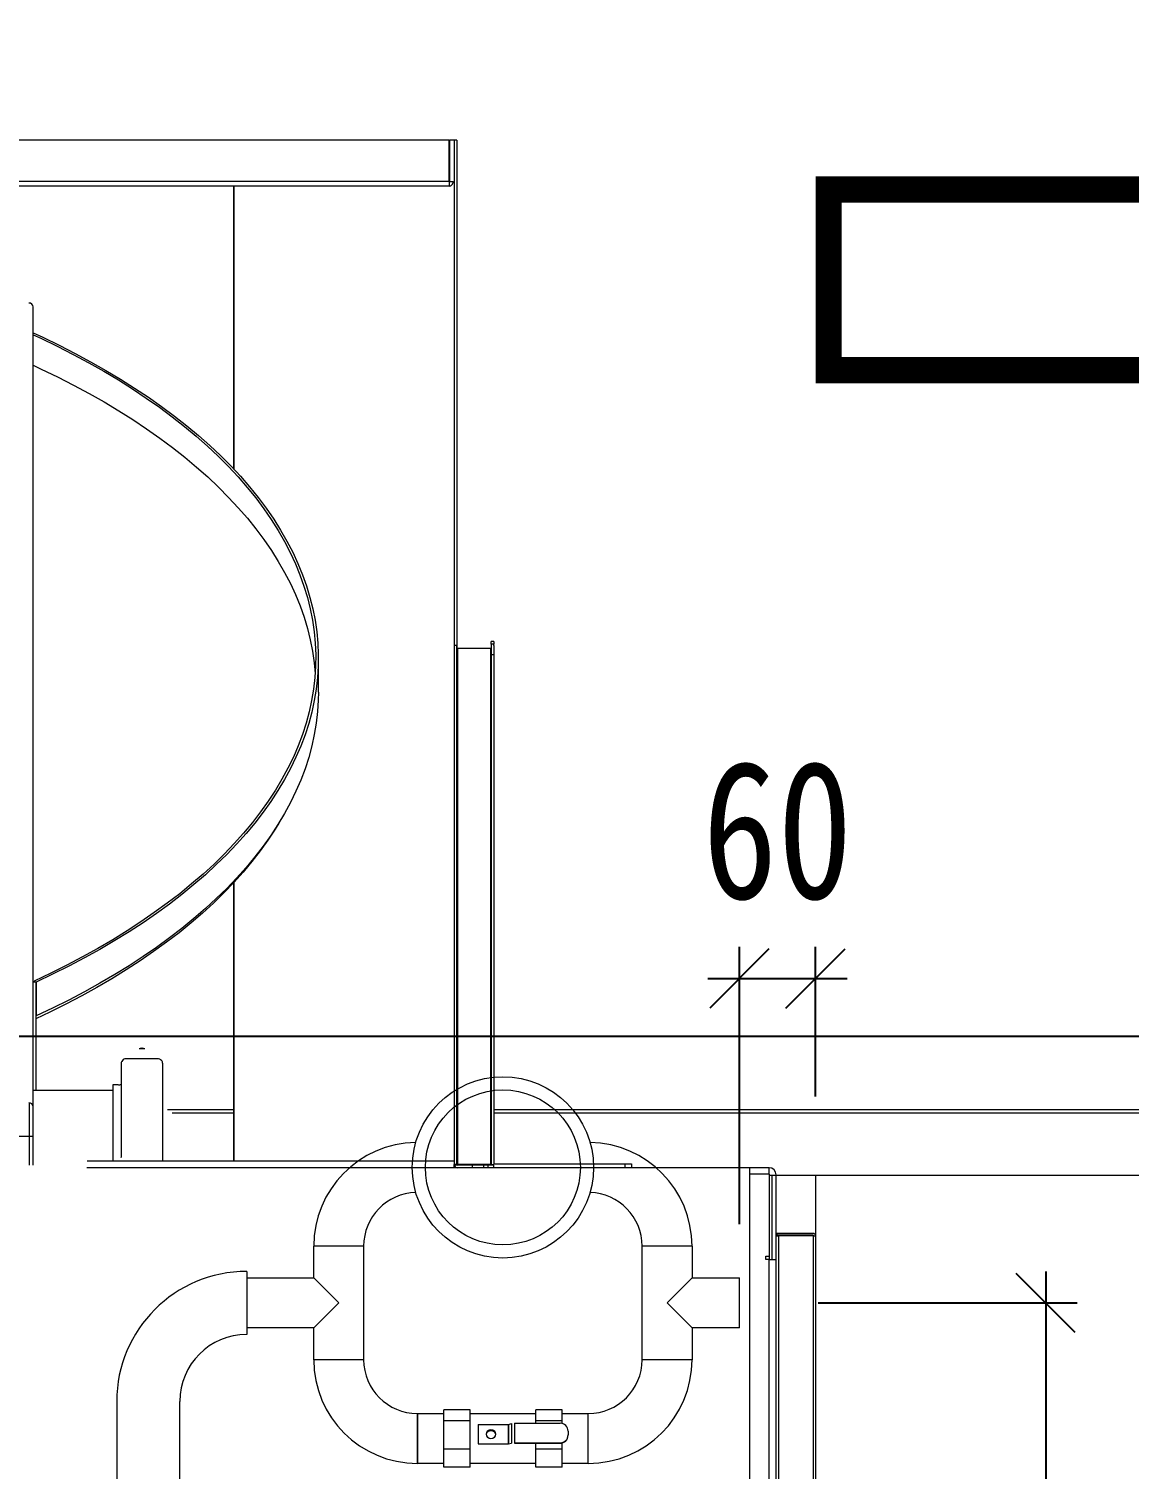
# Model space of a CAD drawing. Extents: x -2187 to 96136, y -11110 to 52208.
# Drawn here: x 47751 to 48589, y 20215 to 21312 of the extents above; entities that cross this region are included whole.
import ezdxf

# ---------------------------------------------------------------- set-up
doc = ezdxf.new("R2010")
doc.units = 0
doc.header["$LTSCALE"] = 1000
doc.header["$MEASUREMENT"] = 0
doc.linetypes.add('ACAD_ISO02W100', pattern=[15, 12, -3])
for name, color, linetype in [('DIM_SYMB', 3, 'Continuous'), ('洗衣房设备', 4, 'Continuous'), ('设备型号', 7, 'Continuous')]:
    doc.layers.add(name, color=color, linetype=linetype)
doc.styles.add('-宋体', font='', dxfattribs={"width": 0.8})
doc.styles.get('-宋体').set_extended_font_data('SimSun')
doc.dimstyles.new('50', dxfattribs={"dimscale": 30, "dimtxt": 3.5, "dimasz": 1.5, "dimexe": 0.8, "dimexo": 2, "dimgap": 0.8, "dimtad": 1, "dimdec": 0, "dimrnd": 5, "dimzin": 0, "dimdsep": 46, "dimtxsty": '-宋体', "dimblk": 'OBLIQUE', "dimcen": 0.6, "dimdle": 0.8, "dimclrd": 6, "dimclre": 6, "dimclrt": 6, "dimadec": 0, "dimazin": 0, "dimtfac": 1, "dimtdec": 0, "dimtofl": 0, "dimtmove": 2, "dimatfit": 3, "dimldrblk": 'OBLIQUE', "dimfxl": 0, "dimtolj": 1, "dimtzin": 0, "dimarcsym": 0})

# ---------------------------------------------------------------- blocks, each defined once
blk = doc.blocks.new('_OBLIQUE')
at = {"color": 0, "linetype": 'ByBlock'}
blk.add_line((-0.5, -0.5), (0.5, 0.5), dxfattribs=at)
blk = doc.blocks.new('*D115')
at = {"layer": 'Defpoints', "color": 0, "linetype": 'ACAD_ISO02W100', "ltscale": 750}
for p in [(48292.1, 20341.5), (48115.4, 18776.3), (48525.3, 18776.3)]:
    blk.add_point(p, dxfattribs=at)
at = {"layer": '洗衣房设备', "color": 6, "linetype": 'ACAD_ISO02W100', "lineweight": -2, "ltscale": 750}
for p, q in [((48525.3, 20365.5), (48525.3, 18752.3)), ((48352.1, 20341.5), (48549.3, 20341.5)), ((48175.4, 18776.3), (48549.3, 18776.3))]:
    blk.add_line(p, q, dxfattribs=at)
at = {"layer": '洗衣房设备', "color": 6, "linetype": 'ACAD_ISO02W100', "lineweight": -2, "ltscale": 750, "xscale": 45, "yscale": 45, "zscale": 45}
for p, rotation in [((48525.3, 20341.5), 90), ((48525.3, 18776.3), 270)]:
    blk.add_blockref('_OBLIQUE', p, dxfattribs=dict(at, rotation=rotation))
at = {"layer": '洗衣房设备', "color": 6, "linetype": 'ACAD_ISO02W100', "ltscale": 750, "insert": (48448.8, 19558.9), "char_height": 105, "attachment_point": 5, "rotation": 90, "style": '-宋体'}
blk.add_mtext('\\A1;1565', dxfattribs=at)
blk = doc.blocks.new('*D118')
at = {"layer": 'Defpoints', "color": 0, "linetype": 'ACAD_ISO02W100', "ltscale": 750}
for p in [(48350.1, 20588.6), (48350.1, 20438.8), (48292.1, 20341.5)]:
    blk.add_point(p, dxfattribs=at)
at = {"layer": '洗衣房设备', "color": 6, "linetype": 'ACAD_ISO02W100', "lineweight": -2, "ltscale": 750}
for p, q in [((48292.1, 20401.5), (48292.1, 20612.6)), ((48350.1, 20498.8), (48350.1, 20612.6)), ((48268.1, 20588.6), (48374.1, 20588.6))]:
    blk.add_line(p, q, dxfattribs=at)
at = {"layer": '洗衣房设备', "color": 6, "linetype": 'ACAD_ISO02W100', "lineweight": -2, "ltscale": 750, "xscale": 45, "yscale": 45, "zscale": 45, "rotation": 180}
blk.add_blockref('_OBLIQUE', (48292.1, 20588.6), dxfattribs=at)
at = {"layer": '洗衣房设备', "color": 6, "linetype": 'ACAD_ISO02W100', "lineweight": -2, "ltscale": 750, "xscale": 45, "yscale": 45, "zscale": 45}
blk.add_blockref('_OBLIQUE', (48350.1, 20588.6), dxfattribs=at)
at = {"layer": '洗衣房设备', "color": 6, "linetype": 'ACAD_ISO02W100', "ltscale": 750, "insert": (48321.1, 20701.1), "char_height": 105, "attachment_point": 5, "style": '-宋体'}
blk.add_mtext('\\A1;60', dxfattribs=at)

msp = doc.modelspace()

# ---------------------------------------------------------------- linework, layer by layer
at = {"color": 7, "linetype": 'Continuous', "lineweight": 15}
for p, q in [((48071.106, 21227.001), (46559.088, 21227.001)), ((48071.106, 21195.501), (48071.106, 21227.001)), ((48071.106, 21227.001), (48071.606, 21227.001)), ((48071.606, 21195.501), (48071.606, 21227.001)), ((48074.204, 21227.001), (48071.606, 21227.001)), ((48075.03, 21227.001), (48074.204, 21227.001)), ((48075.03, 21227.001), (48075.03, 20449.501)), ((48075.03, 21227.001), (48075.097, 21227.001)), ((48075.03, 21227.001), (48075.03, 20449.501)), ((48075.097, 21227.001), (48075.097, 20842.127)), ((48077.097, 21227.001), (48075.097, 21227.001)), ((48077.097, 21227.001), (48077.097, 20842.127)), ((48071.24, 21192.001), (46558.954, 21192.001)), ((48071.106, 21195.501), (46559.088, 21195.501)), ((47907.012, 21192.001), (47907.012, 20976.714)), ((48071.606, 21195.501), (48074.204, 21195.501)), ((47754.607, 20490.94), (47754.607, 21099.986)), ((48075.097, 20842.127), (48075.097, 20447.001)), ((48077.097, 20842.127), (48075.097, 20842.127)), ((48075.097, 20842.127), (48075.097, 20447.001)), ((48076.762, 20842.127), (48076.762, 20447.001)), ((48076.762, 20842.127), (48076.762, 20447.001)), ((48077.097, 20842.127), (48077.097, 20447.001)), ((48077.097, 20842.127), (48077.097, 20447.001)), ((48105.097, 20845.297), (48103.097, 20845.297)), ((48103.097, 20843.177), (48103.097, 20845.297)), ((48103.097, 20843.177), (48103.097, 20835.297)), ((48105.097, 20843.177), (48103.097, 20843.177)), ((48105.097, 20845.297), (48105.097, 20843.177)), ((48105.097, 20842.127), (48105.097, 20843.177)), ((48105.097, 20842.127), (48105.097, 20447.001)), ((48105.097, 20842.127), (48105.097, 20447.001)), ((47971.607, 20806.68), (47971.607, 20832.529)), ((48077.597, 20840.174), (48102.597, 20840.174)), ((48077.597, 20840.174), (48077.597, 20447.001)), ((48077.597, 20840.174), (48077.597, 20447.001)), ((48102.597, 20840.174), (48102.597, 20447.001)), ((48102.597, 20840.174), (48102.597, 20447.001)), ((48103.097, 20835.297), (48105.097, 20835.297)), ((48103.097, 20835.297), (48103.097, 20447.001)), ((48103.097, 20835.297), (48103.097, 20447.001)), ((47907.012, 20661.412), (47907.012, 20449.501)), ((47907.012, 20661.412), (47907.012, 20449.501)), ((47756.607, 20585.729), (47754.607, 20585.729)), ((47755.392, 20586.63), (47756.737, 20585.879)), ((47755.392, 20586.63), (47755.392, 20585.729)), ((47756.607, 20585.729), (47756.607, 20503.401)), ((47756.737, 20585.879), (47756.737, 20560.03)), ((47756.737, 20563.989), (47756.607, 20563.929)), ((47756.737, 20561.404), (47756.607, 20561.344)), ((47756.737, 20560.03), (47756.607, 20560.103)), ((47839.485, 20534.965), (47835.128, 20534.965)), ((47839.485, 20534.965), (47835.128, 20534.965)), ((47821.407, 20523.501), (47821.407, 20452.708)), ((47834.42, 20527.501), (47825.407, 20527.501)), ((47838.75, 20527.423), (47835.863, 20527.423)), ((47849.207, 20527.501), (47840.193, 20527.501)), ((47853.207, 20452.708), (47853.207, 20523.501)), ((47815.107, 20503.401), (47754.607, 20503.401)), ((47816.988, 20507.651), (47815.107, 20507.651)), ((47815.107, 20507.651), (47815.107, 20449.809)), ((47751.607, 20490.94), (47751.607, 20493.849)), ((47751.607, 20446.48), (47751.607, 20490.94)), ((47754.607, 20446.48), (47754.607, 20490.94)), ((47856.802, 20488.784), (47907.012, 20488.784)), ((48076.762, 20488.784), (48077.597, 20488.784)), ((48076.762, 20488.784), (48077.597, 20488.784)), ((48102.597, 20488.784), (48103.097, 20488.784)), ((48102.597, 20488.784), (48103.097, 20488.784)), ((48105.097, 20488.784), (50475.097, 20488.784)), ((48105.097, 20488.784), (50675.097, 20488.784)), ((47754.607, 20468.258), (47320.341, 20468.258)), ((48075.097, 20449.501), (47795.704, 20449.501)), ((47821.407, 20452.708), (47821.377, 20451.968)), ((47853.333, 20449.539), (47853.207, 20452.708)), ((48075.097, 20444.501), (48075.097, 20447.001)), ((48075.097, 20444.501), (48075.097, 20447.001)), ((48077.195, 20446.501), (48075.097, 20446.501)), ((48077.195, 20446.501), (48075.097, 20446.501)), ((48076.762, 20447.501), (48077.597, 20447.501)), ((48076.762, 20447.501), (48077.597, 20447.501)), ((48077.597, 20446.501), (48077.195, 20446.501)), ((48077.597, 20446.501), (48077.195, 20446.501)), ((48102.597, 20447.001), (48077.597, 20447.001)), ((48102.597, 20447.001), (48077.597, 20447.001)), ((48105.097, 20446.501), (48077.597, 20446.501)), ((48105.097, 20446.501), (48077.597, 20446.501)), ((48088.597, 20446.501), (48088.597, 20444.501)), ((48088.597, 20446.501), (48088.597, 20444.501)), ((48097.597, 20444.501), (48097.597, 20446.501)), ((48097.597, 20444.501), (48097.597, 20446.501)), ((48101.01, 20444.501), (48101.01, 20446.501)), ((48101.01, 20444.501), (48101.01, 20446.501)), ((48102.597, 20447.501), (48103.097, 20447.501)), ((48102.597, 20447.501), (48103.097, 20447.501)), ((48103.097, 20447.001), (48105.097, 20447.001)), ((48103.097, 20447.001), (48105.097, 20447.001)), ((48105.097, 20447.501), (48205.097, 20447.501)), ((48105.097, 20447.501), (48205.097, 20447.501)), ((48105.097, 20444.501), (48105.097, 20446.501)), ((48105.097, 20444.501), (48105.097, 20446.501)), ((48205.097, 20447.501), (48210.097, 20447.501)), ((48205.097, 20444.501), (48205.097, 20447.501)), ((48205.097, 20447.501), (48210.097, 20447.501)), ((48205.097, 20444.501), (48205.097, 20447.501)), ((48210.097, 20447.501), (48210.097, 20444.501)), ((48210.097, 20447.501), (48210.097, 20444.501)), ((48300.097, 20444.501), (47795.4, 20444.501)), ((48314.697, 20444.501), (48300.097, 20444.501)), ((48300.097, 20058.901), (48300.097, 20444.501)), ((48314.697, 20444.501), (48300.097, 20444.501)), ((48300.097, 20058.901), (48300.097, 20444.501)), ((48315.097, 20439.501), (48300.097, 20439.501)), ((48314.697, 20439.501), (48300.097, 20439.501)), ((48315.097, 20439.501), (48300.097, 20439.501)), ((48314.697, 20439.501), (48300.097, 20439.501)), ((48314.697, 20439.501), (48314.697, 20444.501)), ((48314.697, 20439.501), (48314.697, 20444.501)), ((48315.097, 20377.001), (48315.097, 20439.501)), ((48315.097, 20377.001), (48315.097, 20439.501)), ((48315.097, 20374.501), (48315.097, 20439.101)), ((48315.097, 20374.501), (48315.097, 20439.101)), ((48315.097, 20438.784), (50320.097, 20438.784)), ((48315.097, 20438.784), (50520.097, 20438.784)), ((48317.097, 20374.501), (48317.097, 20438.784)), ((48317.097, 20374.501), (48317.097, 20438.784)), ((48320.097, 20374.501), (48320.097, 20439.101)), ((48320.097, 20374.501), (48320.097, 20439.101)), ((48350.097, 20438.784), (48350.097, 20392.601)), ((48348.197, 20394.501), (48320.097, 20394.501)), ((48348.197, 20394.501), (48320.097, 20394.501)), ((48348.197, 20393.001), (48320.097, 20393.001)), ((48348.197, 20393.001), (48320.097, 20393.001)), ((48320.097, 20392.601), (48321.997, 20392.601)), ((48320.097, 20392.601), (48321.997, 20392.601)), ((48321.997, 20392.601), (48321.997, 19586.401)), ((48348.197, 20392.601), (48321.997, 20392.601)), ((48348.197, 20392.601), (48321.997, 20392.601)), ((48321.997, 20392.601), (48321.997, 19586.401)), ((48348.197, 20392.601), (48348.197, 19586.401)), ((48348.197, 20392.601), (48350.097, 20392.601)), ((48348.197, 20392.601), (48348.197, 19586.401)), ((48348.197, 20392.601), (48350.097, 20392.601)), ((48350.097, 20392.601), (48350.097, 19586.401)), ((47968.097, 20360.501), (47968.097, 20384.717)), ((48006.097, 20384.717), (48006.097, 20298.286)), ((48218.097, 20298.286), (48218.097, 20384.717)), ((48256.097, 20384.717), (48256.097, 20360.501)), ((48312.197, 20374.501), (48312.197, 20377.001)), ((48312.197, 20377.001), (48315.097, 20377.001)), ((48312.197, 20374.501), (48312.197, 20377.001)), ((48312.197, 20377.001), (48315.097, 20377.001)), ((48314.697, 20374.501), (48312.197, 20374.501)), ((48314.697, 20374.501), (48312.197, 20374.501)), ((48314.697, 18734.501), (48314.697, 20374.501)), ((48314.697, 20374.501), (48315.097, 20374.501)), ((48314.697, 18734.501), (48314.697, 20374.501)), ((48314.697, 20374.501), (48315.097, 20374.501)), ((48315.097, 20374.501), (48320.097, 20374.501)), ((48315.097, 20374.501), (48320.097, 20374.501)), ((48320.097, 18734.501), (48320.097, 20374.501)), ((48320.097, 18734.501), (48320.097, 20374.501)), ((47917.097, 20365.501), (47917.097, 20317.501)), ((47917.097, 20360.501), (47968.097, 20360.501)), ((47987.097, 20341.501), (47968.097, 20360.501)), ((48256.097, 20360.501), (48237.097, 20341.501)), ((48256.097, 20360.501), (48292.097, 20360.501)), ((48292.097, 20322.501), (48292.097, 20360.501)), ((47968.097, 20322.501), (47987.097, 20341.501)), ((48237.097, 20341.501), (48256.097, 20322.501)), ((47968.097, 20322.501), (47917.097, 20322.501)), ((47968.097, 20298.286), (47968.097, 20322.501)), ((48292.097, 20322.501), (48256.097, 20322.501)), ((48256.097, 20322.501), (48256.097, 20298.286)), ((47818.274, 20266.501), (47818.274, 20196.501)), ((47865.865, 20268.001), (47865.87, 20268.001)), ((47866.274, 20196.501), (47866.274, 20266.501)), ((48067.097, 20251.842), (48067.097, 20260.02)), ((48087.097, 20260.02), (48067.097, 20260.02)), ((48087.097, 20251.842), (48087.097, 20260.02)), ((48157.097, 20260.02), (48137.097, 20260.02)), ((48137.097, 20251.842), (48137.097, 20260.02)), ((48157.097, 20251.842), (48157.097, 20260.02)), ((48047.097, 20257.286), (48067.097, 20257.286)), ((48047.097, 20257.286), (48047.097, 20219.286)), ((48047.097, 20219.473), (48047.097, 20257.286)), ((48087.097, 20251.842), (48067.097, 20251.842)), ((48067.097, 20230.108), (48067.097, 20251.842)), ((48087.097, 20257.286), (48137.097, 20257.286)), ((48087.097, 20230.108), (48087.097, 20251.842)), ((48093.248, 20249.005), (48093.248, 20234.154)), ((48093.248, 20249.005), (48116.065, 20249.005)), ((48116.065, 20249.005), (48116.065, 20234.154)), ((48116.42, 20249.036), (48118.759, 20249.67)), ((48116.42, 20249.036), (48116.42, 20234.184)), ((48118.759, 20249.67), (48118.759, 20234.818)), ((48120.891, 20249.851), (48155.777, 20249.851)), ((48120.891, 20249.851), (48120.891, 20235)), ((48157.097, 20251.842), (48137.097, 20251.842)), ((48137.097, 20249.851), (48137.097, 20251.842)), ((48157.097, 20257.286), (48177.097, 20257.286)), ((48157.097, 20249.706), (48157.097, 20251.842)), ((48177.097, 20219.473), (48177.097, 20257.286)), ((48177.097, 20219.286), (48177.097, 20257.286)), ((48161.777, 20243.911), (48161.777, 20240.94)), ((48087.097, 20230.108), (48067.097, 20230.108)), ((48067.097, 20216.552), (48067.097, 20230.108)), ((48087.097, 20216.552), (48087.097, 20230.108)), ((48093.248, 20234.154), (48116.065, 20234.154)), ((48116.42, 20234.184), (48118.759, 20234.818)), ((48120.891, 20235), (48120.891, 20234.719)), ((48120.891, 20235), (48155.777, 20235)), ((48120.891, 20234.719), (48155.777, 20234.719)), ((48137.097, 20230.108), (48137.097, 20234.719)), ((48157.097, 20230.108), (48137.097, 20230.108)), ((48137.097, 20216.552), (48137.097, 20230.108)), ((48157.097, 20230.108), (48157.097, 20234.865)), ((48157.097, 20216.552), (48157.097, 20230.108)), ((48047.097, 20219.286), (48047.097, 20219.473)), ((48067.097, 20219.286), (48047.097, 20219.286)), ((48087.097, 20216.552), (48067.097, 20216.552)), ((48137.097, 20219.286), (48087.097, 20219.286)), ((48157.097, 20216.552), (48137.097, 20216.552)), ((48177.097, 20219.286), (48157.097, 20219.286)), ((48177.097, 20219.286), (48177.097, 20219.473))]:
    msp.add_line(p, q, dxfattribs=at)
at = {"color": 8, "linetype": 'Continuous', "lineweight": 15}
for p, q in [((47907.347, 21192.001), (47907.347, 20976.359)), ((48071.606, 21195.501), (48071.106, 21195.501)), ((47907.347, 20661.773), (47907.347, 20449.501)), ((47907.347, 20661.773), (47907.347, 20449.501)), ((47860.338, 20486.384), (47907.012, 20486.384)), ((48076.762, 20486.384), (48077.597, 20486.384)), ((48076.762, 20486.384), (48077.597, 20486.384)), ((48102.597, 20486.384), (48103.097, 20486.384)), ((48102.597, 20486.384), (48103.097, 20486.384)), ((48105.097, 20486.384), (50475.097, 20486.384)), ((48105.097, 20486.384), (50675.097, 20486.384)), ((48076.762, 20447.001), (48075.097, 20447.001)), ((48076.762, 20447.001), (48075.097, 20447.001)), ((48006.097, 20384.717), (47968.097, 20384.717)), ((48256.097, 20384.717), (48218.097, 20384.717)), ((48006.097, 20298.286), (47968.097, 20298.286)), ((48256.097, 20298.286), (48218.097, 20298.286))]:
    msp.add_line(p, q, dxfattribs=at)
at = {"color": 7, "linetype": 'Continuous', "lineweight": 15, "flags": 128}
for points in [[(47754.607, 21080.158), (47761.77, 21076.831), (47774.257, 21070.786), (47786.428, 21064.577), (47798.273, 21058.207), (47809.784, 21051.682), (47820.954, 21045.006), (47831.774, 21038.183), (47842.238, 21031.219), (47852.337, 21024.117), (47862.066, 21016.883), (47871.417, 21009.522), (47880.384, 21002.039), (47888.96, 20994.438), (47897.14, 20986.727), (47904.919, 20978.908), (47912.29, 20970.989), (47919.249, 20962.974), (47925.79, 20954.87), (47931.91, 20946.68), (47937.604, 20938.413), (47942.868, 20930.072), (47947.699, 20921.663), (47952.093, 20913.194), (47956.048, 20904.668), (47959.559, 20896.093), (47962.626, 20887.474), (47965.246, 20878.817), (47967.417, 20870.128), (47969.137, 20861.413), (47970.406, 20852.679), (47971.223, 20843.93), (47971.586, 20835.174), (47971.496, 20826.415), (47970.953, 20817.661), (47969.958, 20808.917), (47968.51, 20800.19), (47966.611, 20791.485), (47964.262, 20782.808), (47961.465, 20774.165), (47958.221, 20765.563), (47954.534, 20757.007), (47950.405, 20748.503), (47945.838, 20740.056), (47940.835, 20731.674), (47935.4, 20723.361), (47929.537, 20715.124), (47923.249, 20706.968), (47916.542, 20698.898), (47909.419, 20690.92), (47901.886, 20683.04), (47893.948, 20675.264), (47885.61, 20667.595), (47876.878, 20660.041), (47867.759, 20652.606), (47858.257, 20645.294), (47848.381, 20638.112), (47838.136, 20631.064), (47827.531, 20624.155), (47816.571, 20617.39), (47805.265, 20610.773), (47793.62, 20604.309), (47781.646, 20598.002), (47769.348, 20591.858), (47756.737, 20585.879)], [(47754.607, 21080.158), (47761.77, 21076.831), (47774.257, 21070.786), (47786.428, 21064.577), (47798.273, 21058.207), (47809.784, 21051.682), (47820.954, 21045.006), (47831.774, 21038.183), (47842.238, 21031.219), (47852.337, 21024.117), (47862.066, 21016.883), (47871.417, 21009.522), (47880.384, 21002.039), (47888.96, 20994.438), (47897.14, 20986.727), (47904.919, 20978.908), (47912.29, 20970.989), (47919.249, 20962.974), (47925.79, 20954.87), (47931.91, 20946.68), (47937.604, 20938.413), (47942.868, 20930.072), (47947.699, 20921.663), (47952.093, 20913.194), (47956.048, 20904.668), (47959.559, 20896.093), (47962.626, 20887.474), (47965.246, 20878.817), (47967.417, 20870.128), (47969.137, 20861.413), (47970.406, 20852.679), (47971.223, 20843.93), (47971.586, 20835.174), (47971.496, 20826.415), (47970.953, 20817.661), (47969.958, 20808.917), (47968.51, 20800.19), (47966.611, 20791.485), (47964.262, 20782.808), (47961.465, 20774.165), (47958.221, 20765.563), (47954.534, 20757.007), (47950.405, 20748.503), (47945.838, 20740.056), (47940.835, 20731.674), (47935.4, 20723.361), (47929.537, 20715.124), (47923.249, 20706.968), (47916.542, 20698.898), (47909.419, 20690.92), (47901.886, 20683.04), (47893.948, 20675.264), (47885.61, 20667.595), (47876.878, 20660.041), (47867.759, 20652.606), (47858.257, 20645.294), (47848.381, 20638.112), (47838.136, 20631.064), (47827.531, 20624.155), (47816.571, 20617.39), (47805.265, 20610.773), (47793.62, 20604.309), (47781.646, 20598.002), (47769.348, 20591.858), (47756.737, 20585.879)], [(47754.607, 21078.79), (47760.408, 21076.087), (47772.858, 21070.061), (47784.991, 21063.87), (47796.8, 21057.52), (47808.277, 21051.015), (47819.412, 21044.359), (47830.2, 21037.557), (47840.632, 21030.614), (47850.701, 21023.534), (47860.4, 21016.322), (47869.722, 21008.983), (47878.661, 21001.523), (47887.212, 20993.946), (47895.367, 20986.257), (47903.122, 20978.463), (47910.47, 20970.568), (47917.408, 20962.577), (47923.93, 20954.497), (47930.031, 20946.333), (47935.708, 20938.09), (47940.956, 20929.775), (47945.772, 20921.392), (47950.153, 20912.948), (47954.095, 20904.449), (47957.596, 20895.9), (47960.653, 20887.307), (47963.265, 20878.676), (47965.429, 20870.014), (47967.145, 20861.326), (47968.41, 20852.617), (47969.224, 20843.895), (47969.586, 20835.166), (47969.497, 20826.434), (47968.955, 20817.706), (47967.963, 20808.989), (47966.519, 20800.288), (47964.626, 20791.61), (47962.284, 20782.959), (47959.496, 20774.343), (47956.262, 20765.767), (47952.586, 20757.236), (47948.47, 20748.758), (47943.916, 20740.338), (47938.929, 20731.981), (47933.51, 20723.694), (47927.665, 20715.481), (47921.397, 20707.35), (47914.71, 20699.305), (47907.609, 20691.351), (47900.099, 20683.496), (47892.185, 20675.742), (47883.872, 20668.098), (47875.167, 20660.566), (47866.075, 20653.153), (47856.603, 20645.864), (47846.756, 20638.704), (47836.543, 20631.677), (47825.969, 20624.789), (47815.043, 20618.045), (47803.771, 20611.448), (47792.162, 20605.004), (47780.224, 20598.716), (47767.964, 20592.59), (47755.392, 20586.63)], [(47754.607, 21078.79), (47760.408, 21076.087), (47772.858, 21070.061), (47784.991, 21063.87), (47796.8, 21057.52), (47808.277, 21051.015), (47819.412, 21044.359), (47830.2, 21037.557), (47840.632, 21030.614), (47850.701, 21023.534), (47860.4, 21016.322), (47869.722, 21008.983), (47878.661, 21001.523), (47887.212, 20993.946), (47895.367, 20986.257), (47903.122, 20978.463), (47910.47, 20970.568), (47917.408, 20962.577), (47923.93, 20954.497), (47930.031, 20946.333), (47935.708, 20938.09), (47940.956, 20929.775), (47945.772, 20921.392), (47950.153, 20912.948), (47954.095, 20904.449), (47957.596, 20895.9), (47960.653, 20887.307), (47963.265, 20878.676), (47965.429, 20870.014), (47967.145, 20861.326), (47968.41, 20852.617), (47969.224, 20843.895), (47969.586, 20835.166), (47969.497, 20826.434), (47968.955, 20817.706), (47967.963, 20808.989), (47966.519, 20800.288), (47964.626, 20791.61), (47962.284, 20782.959), (47959.496, 20774.343), (47956.262, 20765.767), (47952.586, 20757.236), (47948.47, 20748.758), (47943.916, 20740.338), (47938.929, 20731.981), (47933.51, 20723.694), (47927.665, 20715.481), (47921.397, 20707.35), (47914.71, 20699.305), (47907.609, 20691.351), (47900.099, 20683.496), (47892.185, 20675.742), (47883.872, 20668.098), (47875.167, 20660.566), (47866.075, 20653.153), (47856.603, 20645.864), (47846.756, 20638.704), (47836.543, 20631.677), (47825.969, 20624.789), (47815.043, 20618.045), (47803.771, 20611.448), (47792.162, 20605.004), (47780.224, 20598.716), (47767.964, 20592.59), (47755.392, 20586.63)], [(47754.607, 21055.526), (47760.65, 21052.709), (47773.102, 21046.675), (47785.237, 21040.477), (47797.047, 21034.12), (47808.524, 21027.607), (47819.66, 21020.943), (47830.446, 21014.133), (47840.877, 21007.182), (47850.943, 21000.094), (47860.64, 20992.874), (47869.959, 20985.527), (47878.894, 20978.058), (47887.44, 20970.473), (47895.589, 20962.777), (47903.338, 20954.974), (47910.68, 20947.071), (47917.61, 20939.072), (47924.123, 20930.984), (47930.215, 20922.812), (47935.882, 20914.561), (47941.12, 20906.238), (47945.925, 20897.847), (47950.294, 20889.396), (47954.224, 20880.889), (47957.712, 20872.332), (47960.755, 20863.732), (47963.353, 20855.095), (47965.502, 20846.425), (47967.201, 20837.73), (47968.45, 20829.016), (47969.206, 20820.897)], [(47971.607, 20806.68), (47971.496, 20800.566), (47970.953, 20791.812), (47969.958, 20783.069), (47968.51, 20774.341), (47966.611, 20765.636), (47964.262, 20756.959), (47961.465, 20748.316), (47958.221, 20739.714), (47954.534, 20731.158), (47950.405, 20722.654), (47945.838, 20714.208), (47940.835, 20705.825), (47935.4, 20697.513), (47929.537, 20689.275), (47923.249, 20681.119), (47916.542, 20673.049), (47909.419, 20665.071), (47901.886, 20657.192), (47893.948, 20649.415), (47885.61, 20641.747), (47876.878, 20634.192), (47867.759, 20626.757), (47858.257, 20619.445), (47848.381, 20612.263), (47838.136, 20605.215), (47827.531, 20598.306), (47816.571, 20591.541), (47805.265, 20584.924), (47793.62, 20578.46), (47781.646, 20572.154), (47769.348, 20566.009), (47756.737, 20560.03)], [(47971.607, 20806.68), (47971.496, 20800.566), (47970.953, 20791.812), (47969.958, 20783.069), (47968.51, 20774.341), (47966.611, 20765.636), (47964.262, 20756.959), (47961.465, 20748.316), (47958.221, 20739.714), (47954.534, 20731.158), (47950.405, 20722.654), (47945.838, 20714.208), (47940.835, 20705.825), (47935.4, 20697.513), (47929.537, 20689.275), (47923.249, 20681.119), (47916.542, 20673.049), (47909.419, 20665.071), (47901.886, 20657.192), (47893.948, 20649.415), (47885.61, 20641.747), (47876.878, 20634.192), (47867.759, 20626.757), (47858.257, 20619.445), (47848.381, 20612.263), (47838.136, 20605.215), (47827.531, 20598.306), (47816.571, 20591.541), (47805.265, 20584.924), (47793.62, 20578.46), (47781.646, 20572.154), (47769.348, 20566.009), (47756.737, 20560.03)], [(47941.508, 20706.908), (47938.678, 20702.285), (47933.235, 20693.996), (47927.364, 20685.782), (47921.071, 20677.649), (47914.358, 20669.603), (47907.232, 20661.649), (47899.695, 20653.793), (47891.755, 20646.04), (47883.416, 20638.396), (47874.684, 20630.866), (47865.565, 20623.454), (47856.065, 20616.167), (47846.191, 20609.01), (47835.951, 20601.986), (47825.349, 20595.101), (47814.396, 20588.361), (47803.096, 20581.768), (47791.46, 20575.329), (47779.494, 20569.047), (47767.207, 20562.927), (47756.607, 20557.897)], [(47941.501, 20706.897), (47938.678, 20702.285), (47933.235, 20693.996), (47927.364, 20685.782), (47921.071, 20677.649), (47914.358, 20669.603), (47907.232, 20661.649), (47899.695, 20653.793), (47891.755, 20646.04), (47883.416, 20638.396), (47874.684, 20630.866), (47865.565, 20623.454), (47856.065, 20616.167), (47846.191, 20609.01), (47835.951, 20601.986), (47825.349, 20595.101), (47814.396, 20588.361), (47803.096, 20581.768), (47791.46, 20575.329), (47779.494, 20569.047), (47767.207, 20562.927), (47756.607, 20557.897)]]:
    msp.add_lwpolyline(points, dxfattribs=at)
at = {"color": 7, "linetype": 'Continuous', "lineweight": 15}
for centre, radius in [((48112.097, 20444.717), 69), ((48112.097, 20444.717), 59), ((48102.978, 20241.555), 3.463)]:
    msp.add_circle(centre, radius, dxfattribs=at)
for centre, radius, start, end in [((47751.426, 21099.732), 3.191, 4.567388, 93.934319), ((47837.128, 20531.501), 4, 90, 120), ((47837.128, 20531.501), 4, 90, 120), ((47837.485, 20531.501), 4, 60, 90), ((47837.485, 20531.501), 4, 60, 90), ((47751.426, 20490.686), 3.191, 4.567388, 93.934319), ((48047.097, 20384.717), 79, 90.968801, 180), ((48177.097, 20384.717), 79, 0, 89.031199), ((48077.597, 20447.001), 2.5, 180, 270), ((48077.597, 20447.001), 2.5, 180, 270), ((48077.231, 20446.97), 0.47, 176.188739, 265.59805), ((48077.231, 20446.97), 0.47, 176.188739, 265.59805), ((48077.597, 20447.001), 0.5, 180, 270), ((48077.597, 20447.001), 0.5, 180, 270), ((48314.697, 20439.101), 5.4, 0, 90), ((48314.697, 20439.101), 5.4, 0, 90), ((48314.697, 20439.101), 0.4, 0, 90), ((48314.697, 20439.101), 0.4, 0, 90), ((48047.097, 20384.717), 41, 91.853835, 180), ((48177.097, 20384.717), 41, 0, 88.146165), ((48321.997, 20392.601), 1.9, 90, 180), ((48321.997, 20392.601), 1.9, 90, 180), ((48348.197, 20392.601), 1.9, 0, 90), ((48348.197, 20392.601), 1.9, 0, 90), ((48348.197, 20392.601), 0.4, 0, 90), ((48348.197, 20392.601), 0.4, 0, 90), ((47917.097, 20266.501), 99, 90, 180), ((47917.097, 20266.501), 51, 90, 180), ((48047.097, 20298.286), 79, 180, 270), ((48047.097, 20298.286), 41, 180, 270), ((48177.097, 20298.286), 41, 270, 0), ((48177.097, 20298.286), 79, 270, 0), ((48155.806, 20243.881), 5.971, 0.285811, 90.282987), ((48155.806, 20240.97), 5.971, 269.717013, 359.714189), ((48155.806, 20240.69), 5.971, 269.717013, 359.714189)]:
    msp.add_arc(centre, radius, start, end, dxfattribs=at)
for centre, start_param, end_param in [((47834.42, 20487.401), -0.0623846, 0), ((47840.193, 20487.401), 0, 0.0623846)]:
    msp.add_ellipse(centre, major_axis=(0, 40.1), ratio=0.57735027, start_param=start_param, end_param=end_param, dxfattribs=at)
for points in [[(48071.106, 21195.501), (48071.117, 21195.043), (48071.139, 21194.125), (48071.173, 21192.968), (48071.206, 21192.159), (48071.228, 21192.054), (48071.24, 21192.001)], [(48071.24, 21195.001), (48071.291, 21195.009), (48071.393, 21195.024), (48071.519, 21195.139), (48071.603, 21195.305), (48071.605, 21195.436), (48071.606, 21195.501)], [(48071.24, 21192.001), (48071.631, 21192.054), (48072.414, 21192.159), (48073.4, 21192.968), (48074.084, 21194.125), (48074.164, 21195.043), (48074.204, 21195.501)], [(47837.485, 20535.501), (47837.482, 20535.501), (47837.477, 20535.501), (47837.436, 20535.501), (47837.377, 20535.501), (47837.307, 20535.501), (47837.237, 20535.501), (47837.178, 20535.501), (47837.137, 20535.501), (47837.131, 20535.501), (47837.128, 20535.501)], [(47837.485, 20535.501), (47837.482, 20535.501), (47837.477, 20535.501), (47837.436, 20535.501), (47837.377, 20535.501), (47837.307, 20535.501), (47837.237, 20535.501), (47837.178, 20535.501), (47837.137, 20535.501), (47837.131, 20535.501), (47837.128, 20535.501)]]:
    msp.add_open_spline(points, degree=3, dxfattribs=at)
for points, knots in [([(47825.407, 20527.501), (47825.403, 20527.501), (47824.997, 20527.501), (47824.185, 20527.375), (47822.945, 20526.769), (47822.037, 20525.793), (47821.503, 20524.615), (47821.439, 20523.874), (47821.407, 20523.501)], [0, 0, 0, 0, 0.002157991, 0.21791224, 0.435566285, 0.713514451, 0.85596464, 1, 1, 1, 1]), ([(47853.207, 20523.501), (47853.142, 20524.022), (47853.012, 20525.075), (47852.14, 20526.349), (47850.858, 20527.275), (47849.763, 20527.501), (47849.211, 20527.501), (47849.207, 20527.501)], [0, 0, 0, 0, 0.2049311, 0.41470424, 0.70364386, 0.99784149, 1, 1, 1, 1]), ([(47821.407, 20507.504), (47821.226, 20507.492), (47820.738, 20507.461), (47819.809, 20507.449), (47818.769, 20507.481), (47817.866, 20507.55), (47817.229, 20507.62), (47817.025, 20507.647), (47816.974, 20507.653), (47817.006, 20507.649), (47817.018, 20507.647)], [0, 0, 0, 0, 0.098506702, 0.265452895, 0.436443981, 0.606809599, 0.771280147, 0.925009514, 0.971582091, 1, 1, 1, 1]), ([(48099.575, 20241.468), (48099.644, 20241.789), (48099.794, 20242.484), (48100.462, 20243.376), (48101.411, 20244.053), (48102.551, 20244.382), (48103.73, 20244.329), (48104.823, 20243.91), (48105.705, 20243.164), (48106.286, 20242.243), (48106.371, 20241.562), (48106.408, 20241.267)], [0, 0, 0, 0, 0.09892447, 0.21409753, 0.3309448, 0.44795381, 0.56328285, 0.67773029, 0.79344672, 0.91061495, 1, 1, 1, 1])]:
    msp.add_open_spline(points, degree=3, knots=knots, dxfattribs=at)
at = {"layer": 'DIM_SYMB', "const_width": 20}
msp.add_lwpolyline([(48360.084, 21189.378), (48610.084, 21189.378), (48610.084, 21292.708), (48860.084, 21119.887), (48610.084, 20957.068), (48610.084, 21051.832), (48360.084, 21051.832), (48360.084, 21189.378)], close=True, dxfattribs=at)
at = {"layer": '设备型号', "color": 6}
msp.add_line((58030.207, 20544.314), (38057.423, 20544.314), dxfattribs=at)

# ---------------------------------------------------------------- dimensions: what is measured, and where the dimension line sits
at = {"layer": '洗衣房设备', "color": 2, "linetype": 'ACAD_ISO02W100', "ltscale": 750}
for base, p2, angle, picture, middle in [((48350.097, 20588.582), (48350.097, 20438.784), 180, '*D118', (48321.097, 20701.082)), ((48525.339, 18776.32), (48115.362, 18776.32), 270, '*D115', (48448.839, 19558.911))]:
    dim = msp.add_linear_dim(base=base, p1=(48292.097, 20341.501), p2=p2, angle=angle, dimstyle='50', dxfattribs=at)
    dim.commit()
    dim.dimension.update_dxf_attribs({"geometry": picture, "text_midpoint": middle})

doc.saveas('drawing.dxf')
